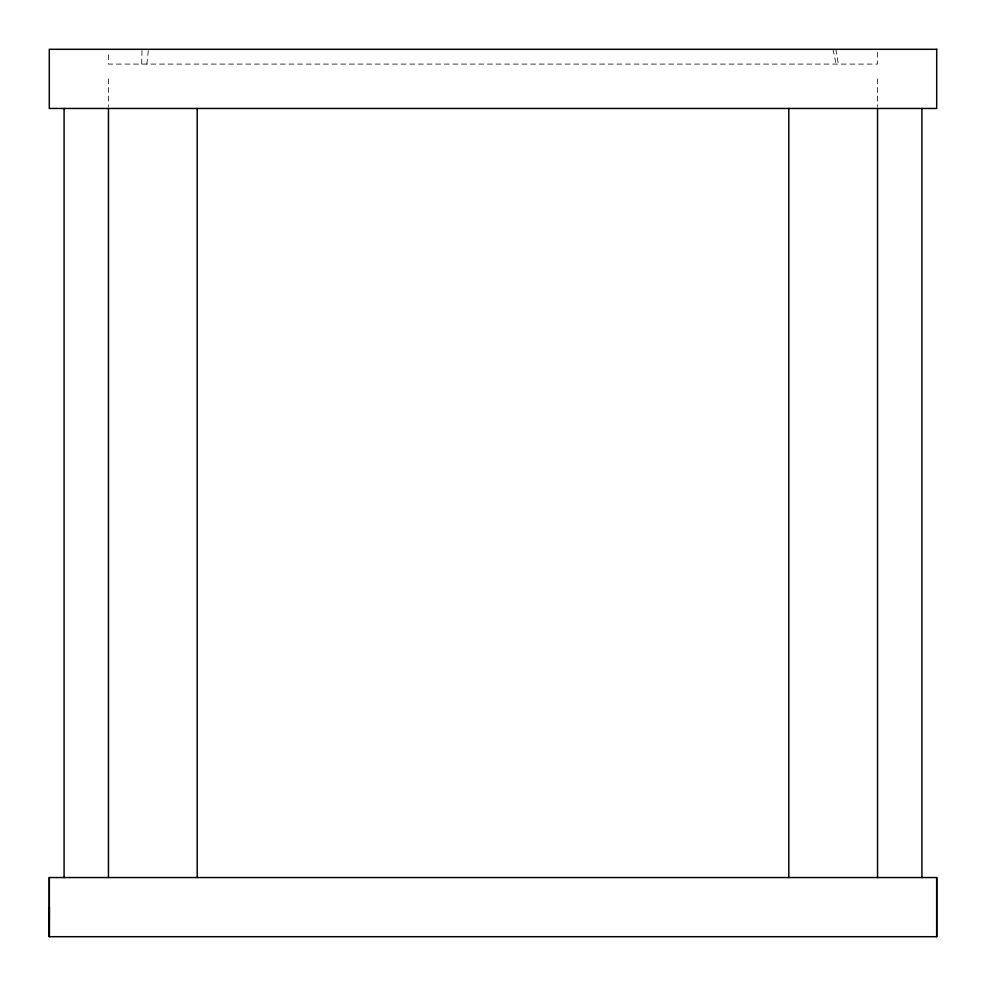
<?xml version="1.0" encoding="UTF-8"?>
<svg xmlns="http://www.w3.org/2000/svg" width="986" height="986" viewBox="0 0 986 986"><rect width="100%" height="100%" fill="white"/><g stroke="black" fill="none" stroke-linecap="round" stroke-linejoin="round"><path stroke-width="0.74" stroke-dasharray="4.93 3.7" d="M141.701 64.09L142.046 49.3M146.865 64.09L148.479 49.3M832.997 49.3L836.165 64.09M835.857 49.3L838.383 64.09M877.54 52.258L877.54 64.09L108.46 64.09L108.46 52.258M877.54 78.88L877.54 106.574M108.46 78.88L108.46 106.574"/><path stroke-width="1.48" d="M936.7 877.54L936.7 936.7L49.3 936.7L49.3 877.54L936.7 877.54L936.7 936.7M49.423 907.132L49.3 936.7L49.3 877.54M921.91 108.46L921.91 877.54M877.54 108.46L877.54 877.54M788.8 108.46L788.8 877.54M197.2 108.46L197.2 877.54M108.46 108.46L108.46 877.54M64.09 108.46L64.09 877.54M936.7 49.3L49.3 49.3L49.3 108.46L936.7 108.46L936.7 49.3"/></g></svg>
